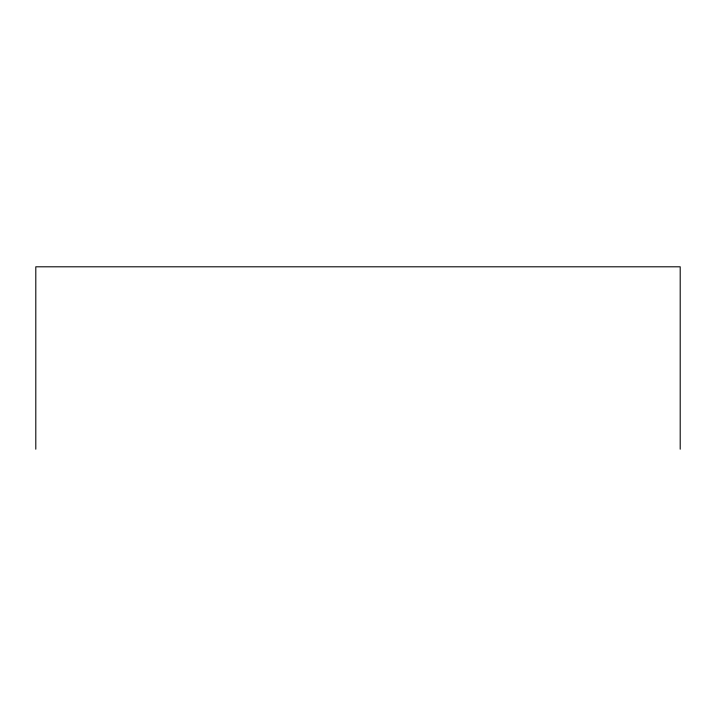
<?xml version="1.0" encoding="UTF-8"?>
<svg xmlns="http://www.w3.org/2000/svg" width="716" height="716" viewBox="0 0 716 716"><rect width="100%" height="100%" fill="white"/><g stroke="black" fill="none" stroke-linecap="round" stroke-linejoin="round"><path stroke-width="1.07" d="M680.2 449.2L680.2 266.8L35.8 266.8L35.8 449.2"/></g></svg>
